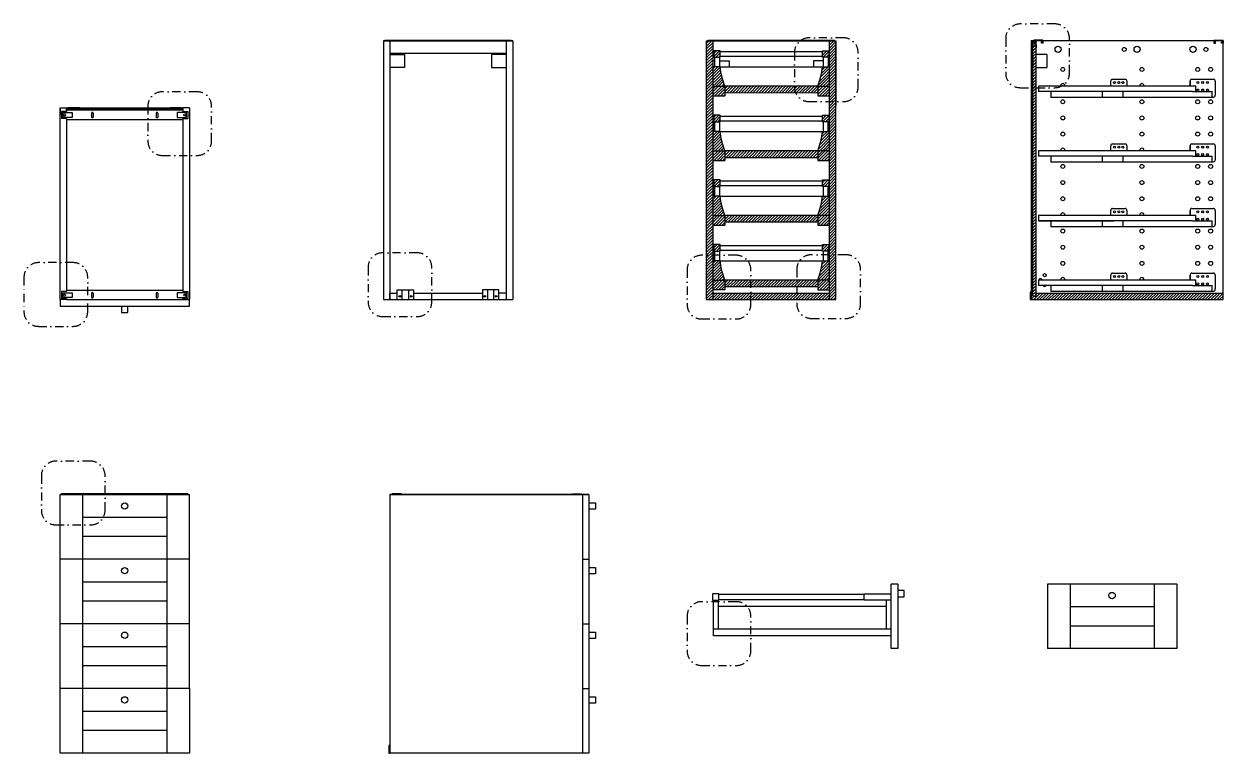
# Model space of a CAD drawing. Header units: millimetres. Extents: x 485 to 2405, y 1047 to 2379.
# Drawn here: x 636.3 to 1007.1, y 1047.2 to 1272.7 of the extents above; entities that cross this region are included whole.
import ezdxf

# ---------------------------------------------------------------- set-up
doc = ezdxf.new("R2010")
doc.units = ezdxf.units.MM
doc.linetypes.add('HIDDEN', pattern=[0.375, 0.25, -0.125])
doc.linetypes.add('TRATTOPUNTO', pattern=[25.4, 12.7, -6.35, 0, -6.35])
for name, color, linetype in [('A-FURN', 1, 'Continuous'), ('ARREDI', 1, 'Continuous'), ('TRATTEGGIO', 5, 'HIDDEN'), ('VITI E CERNIERE', 8, 'Continuous')]:
    doc.layers.add(name, color=color, linetype=linetype)

msp = doc.modelspace()

# ---------------------------------------------------------------- hatches: boundary and pattern name
at = {"layer": 'A-FURN'}
h = msp.add_hatch(dxfattribs=at)
h.set_pattern_fill('ANSI31', color=4, scale=0.2)
h.paths.add_polyline_path([(849.43, 1267.48), (847.43, 1267.48), (847.43, 1201.18), (849.43, 1201.18)])
h.paths.add_polyline_path([(849.43, 1201.18), (847.43, 1201.18), (847.43, 1187.48), (849.43, 1187.48)])
h.paths.add_polyline_path([(887.43, 1267.48), (885.43, 1267.48), (885.43, 1248.73), (887.43, 1248.73)])
h.paths.add_polyline_path([(887.43, 1248.73), (885.43, 1248.73), (885.43, 1201.35), (887.43, 1201.35)])
h.paths.add_polyline_path([(887.43, 1201.35), (885.43, 1201.35), (885.43, 1187.48), (887.43, 1187.48)])
h.paths.add_polyline_path([(875.32, 1189.48), (861.09, 1189.48), (861.09, 1187.48), (875.32, 1187.48)])
h.paths.add_polyline_path([(885.43, 1189.48), (875.32, 1189.48), (875.32, 1187.48), (885.43, 1187.48)])
h.paths.add_polyline_path([(861.09, 1189.48), (849.43, 1189.48), (849.43, 1187.48), (861.09, 1187.48)])
h.paths.add_polyline_path([(875.32, 1193.48), (861.09, 1193.48), (861.09, 1191.48), (875.32, 1191.48)])
h.paths.add_polyline_path([(861.09, 1193.48), (853.02, 1193.48), (853.02, 1191.48), (861.09, 1191.48)])
h.paths.add_polyline_path([(881.85, 1193.48), (875.32, 1193.48), (875.32, 1191.48), (881.85, 1191.48)])
h.paths.add_polyline_path([(885.43, 1193.48), (881.85, 1193.48), (881.85, 1191.48), (881.85, 1190.5), (885.43, 1190.5)])
h.paths.add_polyline_path([(885.43, 1199.48), (883.23, 1199.48), (882.95, 1197.35), (882.54, 1195.74), (881.85, 1193.48), (885.43, 1193.48)])
h.paths.add_polyline_path([(852.33, 1195.74), (851.92, 1197.35), (851.63, 1199.48), (849.43, 1199.48), (849.43, 1193.48), (853.02, 1193.48)])
h.paths.add_polyline_path([(853.02, 1193.48), (849.43, 1193.48), (849.43, 1190.5), (853.02, 1190.5)])
h.paths.add_polyline_path([(851.63, 1204.48), (849.63, 1204.48), (849.63, 1202.48), (851.63, 1202.48)])
h.paths.add_polyline_path([(885.23, 1204.48), (883.23, 1204.48), (883.23, 1202.48), (885.23, 1202.48)])
h.paths.add_polyline_path([(885.43, 1213.48), (881.85, 1213.48), (881.85, 1210.5), (885.43, 1210.5)])
h.paths.add_polyline_path([(885.43, 1219.48), (883.23, 1219.48), (882.94, 1217.35), (882.54, 1215.74), (881.85, 1213.48), (885.43, 1213.48)])
h.paths.add_polyline_path([(885.23, 1224.48), (883.23, 1224.48), (883.23, 1222.48), (885.23, 1222.48)])
h.paths.add_polyline_path([(851.63, 1224.48), (849.63, 1224.48), (849.63, 1222.48), (851.63, 1222.48)])
h.paths.add_polyline_path([(851.92, 1217.35), (851.63, 1219.48), (849.63, 1219.48), (849.43, 1219.48), (849.43, 1213.48), (853.02, 1213.48), (852.33, 1215.74)])
h.paths.add_polyline_path([(853.02, 1213.48), (849.43, 1213.48), (849.43, 1210.5), (853.02, 1210.5)])
h.paths.add_polyline_path([(881.85, 1213.48), (853.02, 1213.48), (853.02, 1211.48), (881.85, 1211.48)])
h.paths.add_polyline_path([(881.85, 1233.48), (853.02, 1233.48), (853.02, 1231.48), (881.85, 1231.48)])
h.paths.add_polyline_path([(853.02, 1233.48), (849.43, 1233.48), (849.43, 1230.5), (853.02, 1230.5)])
h.paths.add_polyline_path([(852.32, 1235.74), (851.92, 1237.35), (851.63, 1239.48), (849.43, 1239.48), (849.43, 1233.48), (853.02, 1233.48)])
h.paths.add_polyline_path([(885.43, 1233.48), (881.85, 1233.48), (881.85, 1230.5), (885.43, 1230.5)])
h.paths.add_polyline_path([(885.43, 1239.48), (883.23, 1239.48), (882.94, 1237.35), (882.54, 1235.74), (881.85, 1233.48), (885.43, 1233.48)])
h.paths.add_polyline_path([(885.23, 1244.48), (883.23, 1244.48), (883.23, 1242.48), (885.23, 1242.48)])
h.paths.add_polyline_path([(851.63, 1244.48), (849.63, 1244.48), (849.63, 1242.48), (851.63, 1242.48)])
h.paths.add_polyline_path([(853.02, 1253.48), (849.43, 1253.48), (849.43, 1250.5), (853.02, 1250.5)])
h.paths.add_polyline_path([(851.92, 1257.35), (851.63, 1259.48), (849.43, 1259.48), (849.43, 1253.48), (853.02, 1253.48), (852.32, 1255.74)])
h.paths.add_polyline_path([(851.63, 1264.48), (849.63, 1264.48), (849.63, 1262.48), (851.63, 1262.48)])
h.paths.add_polyline_path([(885.23, 1264.48), (883.23, 1264.48), (883.23, 1262.48), (885.23, 1262.48)])
h.paths.add_polyline_path([(885.43, 1259.48), (883.23, 1259.48), (882.94, 1257.35), (882.54, 1255.74), (881.85, 1253.48), (885.43, 1253.48)])
h.paths.add_polyline_path([(885.43, 1253.48), (881.85, 1253.48), (881.85, 1250.5), (885.43, 1250.5)])
h.paths.add_polyline_path([(881.85, 1253.48), (874.57, 1253.48), (874.57, 1253.21, 0.098633), (874.91, 1251.49), (881.85, 1251.49)])
h.paths.add_polyline_path([(874.57, 1253.21), (874.57, 1253.48), (853.02, 1253.48), (853.02, 1251.48), (874.91, 1251.49, -0.098633)])
h = msp.add_hatch(dxfattribs=at)
h.set_pattern_fill('ANSI31', color=4, scale=0.2)
h.paths.add_polyline_path([(949.33, 1266.32), (948.33, 1266.32), (948.33, 1253.03), (949.33, 1253.03)])
h = msp.add_hatch(dxfattribs=at)
h.set_pattern_fill('ANSI31', color=4, scale=0.2)
h.paths.add_polyline_path([(1007.13, 1189.48), (949.33, 1189.48), (949.33, 1188.48), (948.33, 1188.48), (948.33, 1189.48), (947.83, 1189.48), (947.83, 1187.48), (1007.13, 1187.48)])
h.paths.add_polyline_path([(949.33, 1253.03), (948.33, 1253.03), (948.33, 1189.48), (948.33, 1188.48), (949.33, 1188.48), (949.33, 1189.48)])

# ---------------------------------------------------------------- linework, layer by layer
for p, q in [((747.43, 1267.48), (747.43, 1187.48)), ((787.43, 1267.48), (747.43, 1267.48)), ((747.43, 1267.48), (749.43, 1267.48)), ((747.43, 1267.48), (787.43, 1267.48)), ((749.43, 1267.48), (749.43, 1187.48)), ((787.43, 1267.48), (785.43, 1267.48)), ((785.43, 1267.48), (785.43, 1187.48)), ((787.43, 1267.48), (787.43, 1187.48)), ((787.43, 1267.48), (787.43, 1247.48)), ((847.43, 1187.48), (847.43, 1267.48)), ((849.43, 1187.48), (849.43, 1267.48)), ((885.43, 1187.48), (885.43, 1267.48)), ((887.43, 1187.48), (887.43, 1267.48)), ((887.43, 1267.48), (887.43, 1247.48)), ((948.63, 1267.48), (947.83, 1267.48)), ((948.33, 1189.48), (948.33, 1266.32)), ((949.33, 1189.48), (949.33, 1266.32)), ((1004.31, 1267.48), (951.45, 1267.48)), ((1007.13, 1187.48), (1007.13, 1266.81)), ((849.88, 1262.48), (849.88, 1259.48)), ((851.38, 1262.48), (851.38, 1259.48)), ((851.63, 1264.23), (883.23, 1264.23)), ((851.63, 1262.73), (883.23, 1262.73)), ((883.48, 1262.48), (883.48, 1259.48)), ((884.98, 1262.48), (884.98, 1259.48)), ((851.63, 1259.48), (883.48, 1259.48)), ((881.85, 1253.48), (853.02, 1253.48)), ((853.02, 1251.48), (881.85, 1251.49)), ((647.43, 1187.48), (647.43, 1246.78)), ((647.43, 1246.78), (649.43, 1246.78)), ((647.43, 1246.78), (647.43, 1244.78)), ((649.43, 1246.78), (649.43, 1246.53)), ((649.43, 1246.78), (649.93, 1246.78)), ((653.43, 1246.78), (681.43, 1246.78)), ((684.94, 1246.78), (685.43, 1246.78)), ((687.43, 1246.78), (685.43, 1246.78)), ((685.44, 1246.53), (685.43, 1246.78)), ((687.43, 1246.78), (687.43, 1187.48)), ((787.43, 1247.48), (787.43, 1227.48)), ((649.43, 1243.21), (649.43, 1190.3)), ((685.43, 1243.21), (685.44, 1190.3)), ((849.88, 1239.48), (849.88, 1242.48)), ((849.88, 1242.48), (849.88, 1239.48)), ((851.38, 1242.48), (851.38, 1239.48)), ((851.63, 1244.23), (883.23, 1244.23)), ((851.63, 1242.73), (883.23, 1242.73)), ((883.48, 1242.48), (883.48, 1239.48)), ((884.98, 1239.48), (884.98, 1242.48)), ((884.98, 1242.48), (884.98, 1239.48)), ((851.63, 1239.48), (883.48, 1239.48)), ((881.85, 1233.48), (853.02, 1233.48)), ((853.02, 1231.48), (881.85, 1231.48)), ((787.43, 1227.48), (787.43, 1207.48)), ((851.63, 1224.23), (883.23, 1224.23)), ((849.88, 1219.48), (849.88, 1222.48)), ((849.88, 1222.48), (849.88, 1219.48)), ((851.38, 1222.48), (851.38, 1219.48)), ((851.63, 1222.73), (883.23, 1222.73)), ((883.48, 1222.48), (883.48, 1219.48)), ((884.98, 1222.48), (884.98, 1219.48)), ((884.99, 1219.48), (884.99, 1222.48)), ((851.63, 1219.48), (883.48, 1219.48)), ((881.85, 1213.48), (853.02, 1213.48)), ((853.02, 1211.48), (881.85, 1211.48)), ((787.43, 1207.48), (787.43, 1187.48)), ((849.88, 1199.48), (849.88, 1202.48)), ((849.88, 1202.48), (849.88, 1199.48)), ((851.38, 1202.48), (851.38, 1199.48)), ((851.63, 1204.23), (883.23, 1204.23)), ((851.63, 1202.73), (883.23, 1202.73)), ((883.48, 1202.48), (883.48, 1199.48)), ((884.98, 1202.48), (884.98, 1199.48)), ((884.99, 1199.48), (884.99, 1202.48)), ((851.63, 1199.48), (883.48, 1199.48)), ((881.85, 1193.48), (853.02, 1193.48)), ((853.02, 1191.48), (881.85, 1191.48)), ((647.43, 1187.48), (647.43, 1185.48)), ((649.43, 1187.48), (647.43, 1187.48)), ((685.43, 1187.48), (687.43, 1187.48)), ((687.43, 1185.48), (687.43, 1187.48)), ((747.43, 1187.48), (787.43, 1187.48)), ((749.43, 1187.48), (749.43, 1189.48)), ((749.43, 1189.48), (751.75, 1189.48)), ((756.75, 1189.48), (778.12, 1189.48)), ((785.43, 1189.48), (783.12, 1189.48)), ((847.43, 1187.48), (887.43, 1187.48)), ((849.43, 1189.48), (885.43, 1189.48)), ((947.83, 1189.48), (948.33, 1189.48)), ((947.83, 1187.48), (1005.83, 1187.48)), ((947.83, 1187.48), (1007.13, 1187.48)), ((948.33, 1189.48), (948.33, 1188.48)), ((948.33, 1188.48), (949.33, 1188.48)), ((949.33, 1189.48), (1007.13, 1189.48)), ((949.33, 1188.48), (949.33, 1189.48)), ((647.43, 1185.48), (687.43, 1185.48)), ((666.44, 1185.48), (666.44, 1183.48)), ((666.44, 1183.48), (668.44, 1183.48)), ((668.44, 1183.48), (668.44, 1185.48)), ((647.43, 1047.18), (647.43, 1127.18)), ((647.43, 1127.18), (687.43, 1127.18)), ((654.43, 1127.18), (654.43, 1107.18)), ((680.43, 1127.18), (680.43, 1107.18)), ((687.43, 1067.18), (687.43, 1127.18)), ((749.43, 1127.18), (808.73, 1127.18)), ((811.03, 1127.18), (749.43, 1127.18)), ((749.43, 1127.18), (749.43, 1047.18)), ((749.72, 1127.18), (749.43, 1127.18)), ((749.43, 1127.18), (749.43, 1119.48)), ((752.99, 1127.18), (753.74, 1127.18)), ((808.73, 1127.18), (809.03, 1127.18)), ((809.03, 1127.18), (811.03, 1127.18)), ((811.03, 1127.18), (809.03, 1127.18)), ((809.03, 1127.18), (809.03, 1047.18)), ((811.03, 1127.18), (811.03, 1047.18)), ((811.03, 1127.18), (811.03, 1124.56)), ((811.03, 1124.56), (811.03, 1124.56)), ((811.03, 1124.56), (813.03, 1124.56)), ((813.03, 1124.56), (813.03, 1122.59)), ((654.43, 1120.18), (680.43, 1120.18)), ((813.03, 1122.59), (811.03, 1122.59)), ((749.43, 1119.48), (749.43, 1049.48)), ((680.43, 1114.18), (654.43, 1114.18)), ((687.43, 1107.18), (647.43, 1107.18)), ((654.43, 1107.18), (654.43, 1087.18)), ((680.43, 1107.18), (680.43, 1087.18)), ((809.03, 1107.18), (811.03, 1107.18)), ((811.03, 1107.18), (811.03, 1104.56)), ((811.03, 1104.56), (813.03, 1104.56)), ((813.03, 1102.59), (811.03, 1102.59)), ((813.03, 1104.56), (813.03, 1102.59)), ((654.43, 1100.18), (680.43, 1100.18)), ((904.53, 1079.47), (904.53, 1099.47)), ((906.53, 1099.47), (904.53, 1099.47)), ((906.53, 1099.47), (906.53, 1079.47)), ((992.82, 1099.47), (952.82, 1099.47)), ((952.82, 1099.47), (952.82, 1079.47)), ((959.82, 1099.47), (959.82, 1079.47)), ((985.82, 1099.47), (985.82, 1079.47)), ((992.82, 1099.47), (992.82, 1079.47)), ((680.43, 1094.18), (654.43, 1094.18)), ((851.23, 1096.47), (849.23, 1096.47)), ((849.23, 1096.47), (849.23, 1094.47)), ((849.23, 1096.47), (849.23, 1094.47)), ((849.23, 1094.47), (851.03, 1094.47)), ((849.53, 1083.47), (849.53, 1094.47)), ((851.03, 1094.47), (851.23, 1094.47)), ((851.03, 1094.47), (851.03, 1085.47)), ((851.23, 1094.47), (851.23, 1096.47)), ((896.15, 1096.22), (851.23, 1096.22)), ((851.23, 1094.72), (896.15, 1094.72)), ((896.15, 1094.47), (896.15, 1096.47)), ((896.15, 1096.47), (904.53, 1096.47)), ((904.53, 1094.47), (896.15, 1094.47)), ((903.03, 1085.47), (903.03, 1094.47)), ((904.53, 1079.77), (904.53, 1094.17)), ((908.53, 1097.49), (906.53, 1097.49)), ((906.53, 1095.49), (908.53, 1095.49)), ((908.53, 1095.49), (908.53, 1097.49)), ((903.03, 1092.47), (851.03, 1092.47)), ((959.82, 1092.47), (985.82, 1092.47)), ((687.43, 1087.18), (647.43, 1087.18)), ((654.43, 1087.18), (654.43, 1067.18)), ((687.43, 1087.18), (680.43, 1087.18)), ((680.43, 1087.18), (680.43, 1067.18)), ((809.03, 1087.18), (811.03, 1087.18)), ((811.03, 1087.18), (811.03, 1084.56)), ((811.03, 1084.56), (813.03, 1084.56)), ((813.03, 1084.56), (813.03, 1082.59)), ((904.53, 1085.47), (849.53, 1085.47)), ((904.53, 1083.47), (849.53, 1083.47)), ((985.82, 1086.47), (959.82, 1086.47)), ((654.43, 1080.18), (680.43, 1080.18)), ((813.03, 1082.59), (811.03, 1082.59)), ((904.53, 1079.47), (904.53, 1079.77)), ((906.53, 1079.47), (904.53, 1079.47)), ((906.53, 1079.47), (904.53, 1079.47)), ((992.82, 1079.47), (952.82, 1079.47)), ((680.43, 1074.18), (654.43, 1074.18)), ((687.43, 1067.18), (647.43, 1067.18)), ((654.43, 1067.18), (654.43, 1047.18)), ((680.43, 1067.18), (680.43, 1047.18)), ((687.43, 1067.18), (687.43, 1047.18)), ((809.03, 1067.18), (811.03, 1067.18)), ((811.03, 1067.18), (811.03, 1064.56)), ((811.03, 1064.56), (813.03, 1064.56)), ((813.03, 1064.56), (813.03, 1062.59)), ((813.03, 1062.59), (811.03, 1062.59)), ((654.43, 1060.18), (680.43, 1060.18)), ((680.43, 1054.18), (654.43, 1054.18)), ((687.43, 1047.18), (647.43, 1047.18)), ((811.03, 1047.18), (749.43, 1047.18)), ((811.03, 1047.18), (749.43, 1047.18)), ((809.03, 1047.18), (808.73, 1047.18))]:
    msp.add_line(p, q, dxfattribs=at)
for centre in [(667.44, 1123.62), (667.44, 1103.62), (972.82, 1095.91), (667.44, 1083.62), (667.44, 1063.62)]:
    msp.add_circle(centre, 0.985, dxfattribs=at)
at = {"layer": 'ARREDI'}
msp.add_line((947.83, 1189.48), (947.83, 1187.48), dxfattribs=at)
at = {"layer": 'TRATTEGGIO', "linetype": 'TRATTOPUNTO', "ltscale": 0.2}
for points in [[(944.4, 1253.03), (955.16, 1253.03, 0.414214), (959.64, 1257.51), (959.64, 1268.26, 0.414214), (955.16, 1272.74), (944.4, 1272.74, 0.414214), (939.92, 1268.26), (939.92, 1257.51, 0.414214)], [(879.05, 1248.73), (889.8, 1248.73, 0.414214), (894.28, 1253.21), (894.28, 1263.96, 0.414214), (889.8, 1268.44), (879.05, 1268.44, 0.414214), (874.57, 1263.96), (874.57, 1253.21, 0.414214)], [(679.08, 1232.06), (689.83, 1232.06, 0.414214), (694.31, 1236.54), (694.31, 1247.3, 0.414214), (689.83, 1251.78), (679.08, 1251.78, 0.414214), (674.6, 1247.3), (674.6, 1236.54, 0.414214)], [(747.18, 1182.21), (757.94, 1182.21, 0.414214), (762.42, 1186.69), (762.42, 1197.44, 0.414214), (757.94, 1201.92), (747.18, 1201.92, 0.414214), (742.7, 1197.44), (742.7, 1186.69, 0.414214)], [(640.76, 1179.19), (651.51, 1179.19, 0.414214), (655.99, 1183.67), (655.99, 1194.42, 0.414214), (651.51, 1198.9), (640.76, 1198.9, 0.414214), (636.28, 1194.42), (636.28, 1183.67, 0.414214)], [(845.86, 1181.47), (856.61, 1181.47, 0.414214), (861.09, 1185.95), (861.09, 1196.7, 0.414214), (856.61, 1201.18), (845.86, 1201.18, 0.414214), (841.38, 1196.7), (841.38, 1185.95, 0.414214)], [(879.8, 1181.64), (890.56, 1181.64, 0.414214), (895.04, 1186.12), (895.04, 1196.87, 0.414214), (890.56, 1201.35), (879.8, 1201.35, 0.414214), (875.32, 1196.87), (875.32, 1186.12, 0.414214)], [(646.14, 1117.77), (656.89, 1117.77, 0.414214), (661.37, 1122.25), (661.37, 1133, 0.414214), (656.89, 1137.48), (646.14, 1137.48, 0.414214), (641.66, 1133), (641.66, 1122.25, 0.414214)], [(845.86, 1074.28), (856.61, 1074.28, 0.414214), (861.09, 1078.76), (861.09, 1089.52, 0.414214), (856.61, 1094), (845.86, 1094, 0.414214), (841.38, 1089.52), (841.38, 1078.76, 0.414214)]]:
    msp.add_lwpolyline(points, format="xyb", close=True, dxfattribs=at)
at = {"layer": 'VITI E CERNIERE'}
for p, q in [((747.93, 1267.78), (786.93, 1267.78)), ((747.93, 1267.48), (747.93, 1267.78)), ((749.43, 1267.48), (749.43, 1267.78)), ((749.43, 1267.48), (749.43, 1267.78)), ((785.43, 1267.48), (785.43, 1267.78)), ((785.43, 1267.48), (785.43, 1267.48)), ((786.93, 1267.48), (786.93, 1267.78)), ((847.43, 1267.48), (887.43, 1267.48)), ((847.43, 1267.48), (847.93, 1267.48)), ((847.93, 1267.68), (886.93, 1267.68)), ((847.93, 1267.48), (847.93, 1267.68)), ((849.43, 1267.68), (849.43, 1267.48)), ((885.43, 1267.48), (885.43, 1267.68)), ((886.93, 1267.48), (886.93, 1267.68)), ((947.83, 1267.48), (947.83, 1259.78)), ((948.33, 1266.32), (948.33, 1267.48)), ((948.33, 1264.2), (948.33, 1266.32)), ((948.33, 1266.32), (949.33, 1266.32)), ((948.63, 1267.68), (948.63, 1266.81)), ((948.63, 1267.68), (948.63, 1266.81)), ((951.45, 1267.68), (948.63, 1267.68)), ((948.63, 1267.62), (948.63, 1266.81)), ((948.63, 1266.81), (949.08, 1266.81)), ((948.63, 1266.81), (949.08, 1266.81)), ((951, 1267.48), (948.76, 1267.48)), ((948.76, 1267.48), (948.76, 1266.94)), ((948.76, 1266.94), (948.94, 1266.94)), ((948.94, 1266.94), (948.94, 1267.18)), ((949.08, 1267.18), (948.94, 1267.18)), ((949.08, 1267.18), (949.08, 1267.48)), ((949.08, 1266.81), (949.08, 1267.18)), ((949.08, 1266.81), (949.08, 1267.18)), ((949.33, 1266.32), (949.33, 1267.48)), ((949.33, 1266.32), (949.33, 1266.01)), ((949.33, 1266.01), (949.34, 1265.41)), ((951, 1267.48), (951.32, 1267.48)), ((951, 1266.81), (951, 1267.18)), ((951, 1267.18), (951.14, 1267.18)), ((951.45, 1266.81), (951, 1266.81)), ((951.14, 1266.94), (951.14, 1267.18)), ((951.32, 1266.94), (951.14, 1266.94)), ((951.32, 1267.48), (951.32, 1266.94)), ((951.45, 1267.68), (951.45, 1266.81)), ((1007.13, 1267.62), (1004.31, 1267.62)), ((1004.31, 1267.62), (1004.31, 1266.81)), ((1004.31, 1266.81), (1004.76, 1266.81)), ((1007, 1267.48), (1004.44, 1267.48)), ((1004.44, 1267.48), (1004.44, 1266.94)), ((1004.44, 1266.94), (1004.62, 1266.94)), ((1004.62, 1266.94), (1004.62, 1267.18)), ((1004.76, 1267.18), (1004.62, 1267.18)), ((1004.76, 1266.81), (1004.76, 1267.18)), ((1006.68, 1266.81), (1006.68, 1267.18)), ((1006.68, 1267.18), (1006.82, 1267.18)), ((1007.13, 1266.81), (1006.68, 1266.81)), ((1006.82, 1266.94), (1006.82, 1267.18)), ((1007, 1266.94), (1006.82, 1266.94)), ((1007, 1267.48), (1007, 1266.94)), ((1007.13, 1267.62), (1007.13, 1266.81)), ((785.43, 1263.59), (749.43, 1263.59)), ((749.43, 1263.32), (753.96, 1263.32)), ((753.96, 1263.32), (753.96, 1259.32)), ((785.43, 1263.32), (780.91, 1263.32)), ((780.91, 1263.32), (780.91, 1259.32)), ((849.43, 1261.36), (849.88, 1261.36)), ((851.38, 1261.36), (854.43, 1261.36)), ((854.43, 1261.36), (854.43, 1259.48)), ((880.43, 1261.36), (880.43, 1259.48)), ((883.48, 1261.36), (880.43, 1261.36)), ((885.43, 1261.36), (884.98, 1261.36)), ((948.34, 1262.95), (948.34, 1259.68)), ((948.34, 1262.95), (948.34, 1259.68)), ((952.59, 1263.32), (949.33, 1263.32)), ((952.59, 1263.32), (952.59, 1259.32)), ((753.96, 1259.32), (749.43, 1259.32)), ((780.91, 1259.32), (785.43, 1259.32)), ((851.63, 1259.48), (849.43, 1259.48)), ((851.92, 1257.35), (851.63, 1259.48)), ((852.32, 1255.74), (851.92, 1257.35)), ((882.54, 1255.74), (882.94, 1257.35)), ((882.94, 1257.35), (883.23, 1259.48)), ((883.23, 1259.48), (885.43, 1259.48)), ((947.83, 1259.78), (947.83, 1189.48)), ((949.33, 1259.32), (952.59, 1259.32)), ((853.02, 1253.48), (852.32, 1255.74)), ((881.85, 1253.48), (882.54, 1255.74)), ((972.41, 1253.48), (972.41, 1255.04)), ((972.99, 1255.68), (976.84, 1255.68)), ((977.41, 1255.04), (977.41, 1253.48)), ((996.95, 1253.48), (996.95, 1255.04)), ((996.95, 1255.04), (996.95, 1253.48)), ((997.52, 1255.68), (1004.16, 1255.68)), ((1004.73, 1255.04), (1004.73, 1250.75)), ((849.43, 1253.48), (853.02, 1253.48)), ((849.43, 1250.5), (853.02, 1250.5)), ((853.02, 1253.48), (853.02, 1250.5)), ((881.85, 1253.48), (881.85, 1250.5)), ((881.85, 1253.48), (885.43, 1253.48)), ((881.85, 1250.5), (885.43, 1250.5)), ((998.73, 1253.48), (950.1, 1253.48)), ((950.1, 1253.48), (950.1, 1251.88)), ((997.73, 1251.88), (950.1, 1251.88)), ((953.87, 1251.88), (953.87, 1250.25)), ((953.87, 1250.25), (953.87, 1249.97)), ((976.11, 1249.97), (953.87, 1249.97)), ((969.71, 1251.88), (969.71, 1250.6)), ((969.71, 1250.6), (969.71, 1249.97)), ((976.11, 1251.88), (976.11, 1249.97)), ((1003.73, 1249.97), (976.11, 1249.97)), ((997.73, 1251.88), (1003.73, 1251.88)), ((998.73, 1251.88), (998.73, 1253.48)), ((1003.73, 1249.97), (1003.73, 1251.88)), ((1003.73, 1250.11), (1004.16, 1250.11)), ((649.43, 1246.03), (649.43, 1246.53)), ((649.43, 1246.53), (685.44, 1246.53)), ((649.93, 1246.88), (652.43, 1246.88)), ((649.93, 1246.53), (649.93, 1246.88)), ((652.43, 1246.88), (653.43, 1246.88)), ((653.43, 1246.88), (653.43, 1246.53)), ((681.43, 1246.88), (681.43, 1246.53)), ((681.43, 1246.88), (683.93, 1246.88)), ((683.93, 1246.88), (684.93, 1246.88)), ((684.94, 1246.88), (684.94, 1246.53)), ((685.44, 1246.53), (685.44, 1246.03)), ((649.43, 1245.7), (647.93, 1245.7)), ((647.93, 1245.7), (647.93, 1243.54)), ((649.43, 1243.54), (647.93, 1243.54)), ((649.43, 1246.03), (649.43, 1245.7)), ((685.43, 1246.03), (649.43, 1246.03)), ((649.43, 1243.54), (649.43, 1243.21)), ((649.43, 1243.21), (685.44, 1243.21)), ((657.18, 1245.16), (657.18, 1243.92)), ((657.69, 1245.16), (657.69, 1243.92)), ((677.18, 1245.16), (677.18, 1243.92)), ((677.69, 1245.16), (677.69, 1243.92)), ((685.44, 1246.03), (685.44, 1245.7)), ((685.44, 1245.7), (686.94, 1245.7)), ((685.44, 1243.54), (686.94, 1243.54)), ((685.44, 1243.54), (685.44, 1243.21)), ((686.94, 1245.7), (686.94, 1243.54)), ((851.63, 1239.48), (849.43, 1239.48)), ((851.92, 1237.35), (851.63, 1239.48)), ((882.94, 1237.35), (883.23, 1239.48)), ((883.23, 1239.48), (885.43, 1239.48)), ((852.32, 1235.74), (851.92, 1237.35)), ((853.02, 1233.48), (852.32, 1235.74)), ((881.85, 1233.48), (882.54, 1235.74)), ((882.54, 1235.74), (882.94, 1237.35)), ((972.41, 1233.48), (972.41, 1235.04)), ((972.99, 1235.68), (976.84, 1235.68)), ((977.41, 1235.04), (977.41, 1233.48)), ((996.95, 1233.48), (996.95, 1235.04)), ((996.95, 1235.04), (996.95, 1233.48)), ((997.52, 1235.68), (1004.16, 1235.68)), ((1004.73, 1235.04), (1004.73, 1230.75)), ((849.43, 1233.48), (853.02, 1233.48)), ((853.02, 1233.48), (853.02, 1230.5)), ((881.85, 1233.48), (881.85, 1230.5)), ((885.43, 1233.48), (881.85, 1233.48)), ((998.73, 1233.48), (950.1, 1233.48)), ((950.1, 1233.48), (950.1, 1231.88)), ((997.73, 1231.88), (950.1, 1231.88)), ((953.87, 1231.88), (953.87, 1229.97)), ((969.71, 1231.88), (969.71, 1230.6)), ((976.11, 1231.88), (976.11, 1229.97)), ((997.73, 1231.88), (1003.73, 1231.88)), ((998.73, 1231.88), (998.73, 1233.48)), ((1003.73, 1229.97), (1003.73, 1231.88)), ((849.43, 1230.5), (853.02, 1230.5)), ((881.85, 1230.5), (885.43, 1230.5)), ((976.11, 1229.97), (953.87, 1229.97)), ((969.71, 1230.6), (969.71, 1229.97)), ((1003.73, 1229.97), (976.11, 1229.97)), ((1003.73, 1230.11), (1004.16, 1230.11)), ((849.43, 1219.48), (850.13, 1219.48)), ((851.63, 1219.48), (849.63, 1219.48)), ((851.92, 1217.35), (851.63, 1219.48)), ((852.33, 1215.74), (851.92, 1217.35)), ((882.54, 1215.74), (882.94, 1217.35)), ((882.94, 1217.35), (883.23, 1219.48)), ((883.23, 1219.48), (885.43, 1219.48)), ((849.43, 1213.48), (853.02, 1213.48)), ((853.02, 1213.48), (852.33, 1215.74)), ((853.02, 1213.48), (853.02, 1210.5)), ((881.85, 1213.48), (882.54, 1215.74)), ((881.85, 1213.48), (881.85, 1210.5)), ((885.43, 1213.48), (881.85, 1213.48)), ((998.73, 1213.48), (950.1, 1213.48)), ((950.1, 1213.48), (950.1, 1211.88)), ((972.41, 1213.48), (972.41, 1215.04)), ((972.99, 1215.68), (976.84, 1215.68)), ((977.41, 1215.04), (977.41, 1213.48)), ((996.95, 1213.48), (996.95, 1215.04)), ((996.95, 1215.04), (996.95, 1213.48)), ((997.52, 1215.68), (1004.16, 1215.68)), ((998.73, 1211.88), (998.73, 1213.48)), ((1004.73, 1215.04), (1004.73, 1210.75)), ((849.43, 1210.5), (853.02, 1210.5)), ((881.85, 1210.5), (885.43, 1210.5)), ((997.73, 1211.88), (950.1, 1211.88)), ((950.1, 1211.88), (953.06, 1211.88)), ((950.68, 1211.88), (973.4, 1211.88)), ((953.87, 1211.88), (953.87, 1210.25)), ((953.87, 1210.25), (953.87, 1209.97)), ((976.11, 1209.97), (953.87, 1209.97)), ((969.71, 1211.88), (969.71, 1210.6)), ((969.71, 1210.6), (969.71, 1209.97)), ((976.11, 1211.88), (976.11, 1209.97)), ((1003.73, 1209.97), (976.11, 1209.97)), ((997.73, 1211.88), (1003.73, 1211.88)), ((1003.73, 1209.97), (1003.73, 1211.88)), ((1003.73, 1210.11), (1004.16, 1210.11)), ((851.63, 1199.48), (849.43, 1199.48)), ((851.92, 1197.35), (851.63, 1199.48)), ((882.95, 1197.35), (883.23, 1199.48)), ((883.23, 1199.48), (885.43, 1199.48)), ((852.33, 1195.74), (851.92, 1197.35)), ((853.02, 1193.48), (852.33, 1195.74)), ((881.85, 1193.48), (882.54, 1195.74)), ((882.54, 1195.74), (882.95, 1197.35)), ((972.41, 1193.48), (972.41, 1195.04)), ((972.99, 1195.68), (976.84, 1195.68)), ((977.41, 1195.04), (977.41, 1193.48)), ((996.95, 1193.48), (996.95, 1195.04)), ((996.95, 1195.04), (996.95, 1193.48)), ((997.52, 1195.68), (1004.16, 1195.68)), ((1004.73, 1195.04), (1004.73, 1190.75)), ((751.75, 1187.48), (751.75, 1190.48)), ((751.75, 1190.48), (756.75, 1190.48)), ((753.25, 1187.48), (753.25, 1190.48)), ((755.25, 1190.48), (755.25, 1187.48)), ((756.75, 1190.48), (756.75, 1187.48)), ((783.12, 1190.48), (778.12, 1190.48)), ((778.12, 1190.48), (778.12, 1187.48)), ((779.62, 1190.48), (779.62, 1187.48)), ((781.62, 1187.48), (781.62, 1190.48)), ((783.12, 1187.48), (783.12, 1190.48)), ((849.43, 1193.48), (853.02, 1193.48)), ((853.02, 1190.5), (849.43, 1190.5)), ((853.02, 1193.48), (853.02, 1190.5)), ((881.85, 1193.48), (881.85, 1190.5)), ((885.43, 1193.48), (881.85, 1193.48)), ((881.85, 1190.5), (885.43, 1190.5)), ((998.73, 1193.48), (950.1, 1193.48)), ((950.1, 1193.48), (950.1, 1191.88)), ((997.73, 1191.88), (950.1, 1191.88)), ((953.87, 1191.88), (953.87, 1190.25)), ((969.71, 1191.88), (969.71, 1190.6)), ((969.71, 1190.6), (969.71, 1189.97)), ((976.11, 1191.88), (976.11, 1189.97)), ((997.73, 1191.88), (1003.73, 1191.88)), ((998.73, 1191.88), (998.73, 1193.48)), ((1003.73, 1189.97), (1003.73, 1191.88)), ((649.43, 1189.97), (647.93, 1189.97)), ((647.93, 1189.97), (647.93, 1187.81)), ((649.43, 1187.81), (647.93, 1187.81)), ((649.43, 1190.3), (649.43, 1189.97)), ((685.44, 1190.3), (649.43, 1190.3)), ((649.43, 1187.81), (649.43, 1187.48)), ((649.43, 1187.48), (685.44, 1187.48)), ((649.43, 1187.48), (685.43, 1187.48)), ((657.18, 1189.43), (657.18, 1188.19)), ((657.69, 1189.43), (657.69, 1188.19)), ((677.18, 1189.43), (677.18, 1188.19)), ((677.69, 1189.43), (677.69, 1188.19)), ((685.44, 1190.3), (685.44, 1189.97)), ((685.44, 1189.97), (686.94, 1189.97)), ((685.44, 1187.81), (686.94, 1187.81)), ((685.44, 1187.81), (685.44, 1187.48)), ((686.94, 1189.97), (686.94, 1187.81)), ((947.83, 1189.78), (947.53, 1189.78)), ((947.53, 1189.78), (947.53, 1187.48)), ((947.53, 1187.48), (947.83, 1187.48)), ((947.63, 1187.48), (947.83, 1187.48)), ((947.63, 1187.48), (947.63, 1187.48)), ((953.87, 1190.25), (953.87, 1189.97)), ((976.11, 1189.97), (953.87, 1189.97)), ((1003.73, 1189.97), (976.11, 1189.97)), ((1003.73, 1190.11), (1004.16, 1190.11)), ((647.93, 1127.48), (686.93, 1127.48)), ((647.93, 1127.18), (647.93, 1127.48)), ((649.43, 1127.18), (649.43, 1127.48)), ((685.43, 1127.18), (685.43, 1127.48)), ((686.93, 1127.18), (686.93, 1127.48)), ((647.93, 1127.18), (649.43, 1127.18)), ((686.93, 1127.18), (685.43, 1127.18)), ((750.19, 1127.18), (750.19, 1127.38)), ((750.19, 1127.38), (752.99, 1127.38)), ((753.05, 1127.38), (750.19, 1127.38)), ((750.19, 1127.38), (750.69, 1127.38)), ((750.69, 1127.38), (750.69, 1127.18)), ((753.05, 1127.18), (753.05, 1127.38)), ((753.05, 1127.32), (753.05, 1127.18)), ((805.93, 1127.18), (805.93, 1127.38)), ((805.93, 1127.38), (808.73, 1127.38)), ((808.73, 1127.38), (808.73, 1127.18)), ((749.43, 1049.48), (749.13, 1049.48)), ((749.13, 1049.48), (749.13, 1047.18)), ((749.13, 1047.18), (749.43, 1047.18)), ((749.43, 1047.18), (749.33, 1047.18))]:
    msp.add_line(p, q, dxfattribs=at)
for points in [[(849.63, 1262.48), (851.63, 1262.48), (851.63, 1264.48), (849.63, 1264.48)], [(885.23, 1262.48), (883.23, 1262.48), (883.23, 1264.48), (885.23, 1264.48)], [(648.28, 1245.34), (651.21, 1245.34), (651.21, 1243.85), (648.28, 1243.85)], [(686.59, 1245.34), (683.66, 1245.34), (683.66, 1243.85), (686.59, 1243.85)], [(849.63, 1242.48), (851.63, 1242.48), (851.63, 1244.48), (849.63, 1244.48)], [(885.23, 1242.48), (883.23, 1242.48), (883.23, 1244.48), (885.23, 1244.48)], [(849.63, 1222.48), (851.63, 1222.48), (851.63, 1224.48), (849.63, 1224.48)], [(885.23, 1222.48), (883.23, 1222.48), (883.23, 1224.48), (885.23, 1224.48)], [(849.63, 1202.48), (851.63, 1202.48), (851.63, 1204.48), (849.63, 1204.48)], [(885.23, 1202.48), (883.23, 1202.48), (883.23, 1204.48), (885.23, 1204.48)], [(648.28, 1189.61), (651.21, 1189.61), (651.21, 1188.12), (648.28, 1188.12)], [(686.59, 1189.61), (683.66, 1189.61), (683.66, 1188.12), (686.59, 1188.12)]]:
    msp.add_lwpolyline(points, close=True, dxfattribs=at)
for centre, radius in [((956.13, 1264.87), 0.955), ((956.13, 1264.87), 0.955), ((976.57, 1264.87), 0.614), ((976.57, 1264.87), 0.614), ((980.57, 1264.87), 0.955), ((980.57, 1264.87), 0.955), ((997.84, 1264.87), 0.955), ((997.84, 1264.87), 0.955), ((1001.84, 1264.87), 0.614), ((1001.84, 1264.87), 0.614), ((957.59, 1258.67), 0.614), ((982.03, 1258.67), 0.614), ((999.3, 1258.67), 0.614), ((1003.3, 1258.67), 0.614), ((973.54, 1254.59), 0.308), ((974.93, 1254.59), 0.308), ((976.17, 1254.59), 0.308), ((999.34, 1254.61), 0.308), ((1000.84, 1254.61), 0.308), ((1002.34, 1254.61), 0.308), ((999.34, 1252.31), 0.308), ((1000.84, 1252.31), 0.308), ((1002.34, 1252.31), 0.308), ((957.59, 1248.67), 0.614), ((982.03, 1248.67), 0.614), ((999.3, 1248.67), 0.614), ((999.3, 1248.67), 0.614), ((1003.3, 1248.67), 0.614), ((1003.3, 1248.67), 0.614), ((648.82, 1244.59), 0.323), ((686.05, 1244.59), 0.323), ((957.59, 1243.67), 0.614), ((982.03, 1243.67), 0.614), ((999.3, 1243.67), 0.614), ((999.3, 1243.67), 0.614), ((1003.3, 1243.67), 0.614), ((1003.3, 1243.67), 0.614), ((957.59, 1238.67), 0.614), ((982.03, 1238.67), 0.614), ((999.3, 1238.67), 0.614), ((999.3, 1238.67), 0.614), ((1003.3, 1238.67), 0.614), ((1003.3, 1238.67), 0.614), ((973.54, 1234.59), 0.308), ((974.93, 1234.59), 0.308), ((976.17, 1234.59), 0.308), ((999.34, 1234.61), 0.308), ((999.34, 1232.31), 0.308), ((1000.84, 1234.61), 0.308), ((1000.84, 1232.31), 0.308), ((1002.34, 1234.61), 0.308), ((1002.34, 1232.31), 0.308), ((957.59, 1228.67), 0.614), ((982.03, 1228.67), 0.614), ((999.3, 1228.67), 0.614), ((999.3, 1228.67), 0.614), ((1003.3, 1228.67), 0.614), ((1003.3, 1228.67), 0.614), ((957.59, 1223.67), 0.614), ((982.03, 1223.67), 0.614), ((999.3, 1223.67), 0.614), ((999.3, 1223.67), 0.614), ((1003.3, 1223.67), 0.614), ((1003.3, 1223.67), 0.614), ((957.59, 1218.67), 0.614), ((957.59, 1218.67), 0.614), ((982.03, 1218.67), 0.614), ((982.03, 1218.67), 0.614), ((999.3, 1218.67), 0.614), ((999.3, 1218.67), 0.614), ((1003.3, 1218.67), 0.614), ((1003.3, 1218.67), 0.614), ((973.54, 1214.59), 0.308), ((974.93, 1214.59), 0.308), ((976.17, 1214.59), 0.308), ((999.34, 1214.61), 0.308), ((1000.84, 1214.61), 0.308), ((1002.34, 1214.61), 0.308), ((957.59, 1208.67), 0.614), ((982.03, 1208.67), 0.614), ((999.3, 1208.67), 0.614), ((999.3, 1208.67), 0.614), ((999.34, 1212.31), 0.308), ((1000.84, 1212.31), 0.308), ((1002.34, 1212.31), 0.308), ((1003.3, 1208.67), 0.614), ((1003.3, 1208.67), 0.614), ((957.59, 1203.67), 0.614), ((982.03, 1203.67), 0.614), ((999.3, 1203.67), 0.614), ((999.3, 1203.67), 0.614), ((1003.3, 1203.67), 0.614), ((1003.3, 1203.67), 0.614), ((957.59, 1198.67), 0.614), ((982.03, 1198.67), 0.614), ((999.3, 1198.67), 0.614), ((999.3, 1198.67), 0.614), ((1003.3, 1198.67), 0.614), ((1003.3, 1198.67), 0.614), ((951.97, 1195.03), 0.469), ((973.54, 1194.59), 0.308), ((974.93, 1194.59), 0.308), ((976.17, 1194.59), 0.308), ((999.34, 1194.61), 0.308), ((1000.84, 1194.61), 0.308), ((1002.34, 1194.61), 0.308), ((999.34, 1192.31), 0.308), ((1000.84, 1192.31), 0.308), ((1002.34, 1192.31), 0.308), ((648.82, 1188.87), 0.323), ((686.05, 1188.87), 0.323), ((752.52, 1188.48), 0.253), ((756.04, 1188.48), 0.253), ((778.83, 1188.48), 0.253), ((782.34, 1188.48), 0.253)]:
    msp.add_circle(centre, radius, dxfattribs=at)
for centre, radius, start, end in [((957.59, 1253.67), 0.614, 342.6442, 197.3558), ((973.1, 1255), 0.69, 99.8541, 177.0588), ((976.73, 1255), 0.69, 2.9412, 80.1459), ((982.03, 1253.67), 0.614, 342.6442, 197.3558), ((997.64, 1255), 0.69, 99.8541, 177.0588), ((1004.04, 1255), 0.69, 2.9412, 80.1459), ((1004.04, 1250.79), 0.69, 279.8541, 357.0588), ((657.43, 1245.11), 0.263, 11.2554, 168.7446), ((657.43, 1243.97), 0.263, 191.2554, 348.7446), ((677.43, 1245.11), 0.263, 11.2554, 168.7446), ((677.43, 1243.97), 0.263, 191.2554, 348.7446), ((973.1, 1235), 0.69, 99.8541, 177.0588), ((976.73, 1235), 0.69, 2.9412, 80.1459), ((997.64, 1235), 0.69, 99.8541, 177.0588), ((1004.04, 1235), 0.69, 2.9412, 80.1459), ((957.59, 1233.67), 0.614, 342.6442, 197.3558), ((982.03, 1233.67), 0.614, 342.6442, 197.3558), ((1004.04, 1230.79), 0.69, 279.8541, 357.0588), ((957.59, 1213.67), 0.614, 342.6442, 197.3558), ((973.1, 1215), 0.69, 99.8541, 177.0588), ((976.73, 1215), 0.69, 2.9412, 80.1459), ((982.03, 1213.67), 0.614, 342.6442, 197.3558), ((997.64, 1215), 0.69, 99.8541, 177.0588), ((1004.04, 1215), 0.69, 2.9412, 80.1459), ((1004.04, 1210.79), 0.69, 279.8541, 357.0588), ((957.59, 1193.67), 0.614, 342.6442, 197.3558), ((973.1, 1195), 0.69, 99.8541, 177.0588), ((976.73, 1195), 0.69, 2.9412, 80.1459), ((982.03, 1193.67), 0.614, 342.6442, 197.3558), ((997.64, 1195), 0.69, 99.8541, 177.0588), ((1004.04, 1195), 0.69, 2.9412, 80.1459), ((950.66, 1193.52), 0.469, 355.6183, 184.3817), ((951.97, 1192.01), 0.469, 195.4149, 344.5851), ((1004.04, 1190.79), 0.69, 279.8541, 357.0588), ((657.44, 1189.38), 0.263, 11.2554, 168.7446), ((657.44, 1188.24), 0.263, 191.2554, 348.7446), ((677.44, 1189.38), 0.263, 11.2554, 168.7446), ((677.44, 1188.24), 0.263, 191.2554, 348.7446)]:
    msp.add_arc(centre, radius, start, end, dxfattribs=at)

doc.saveas('drawing.dxf')
